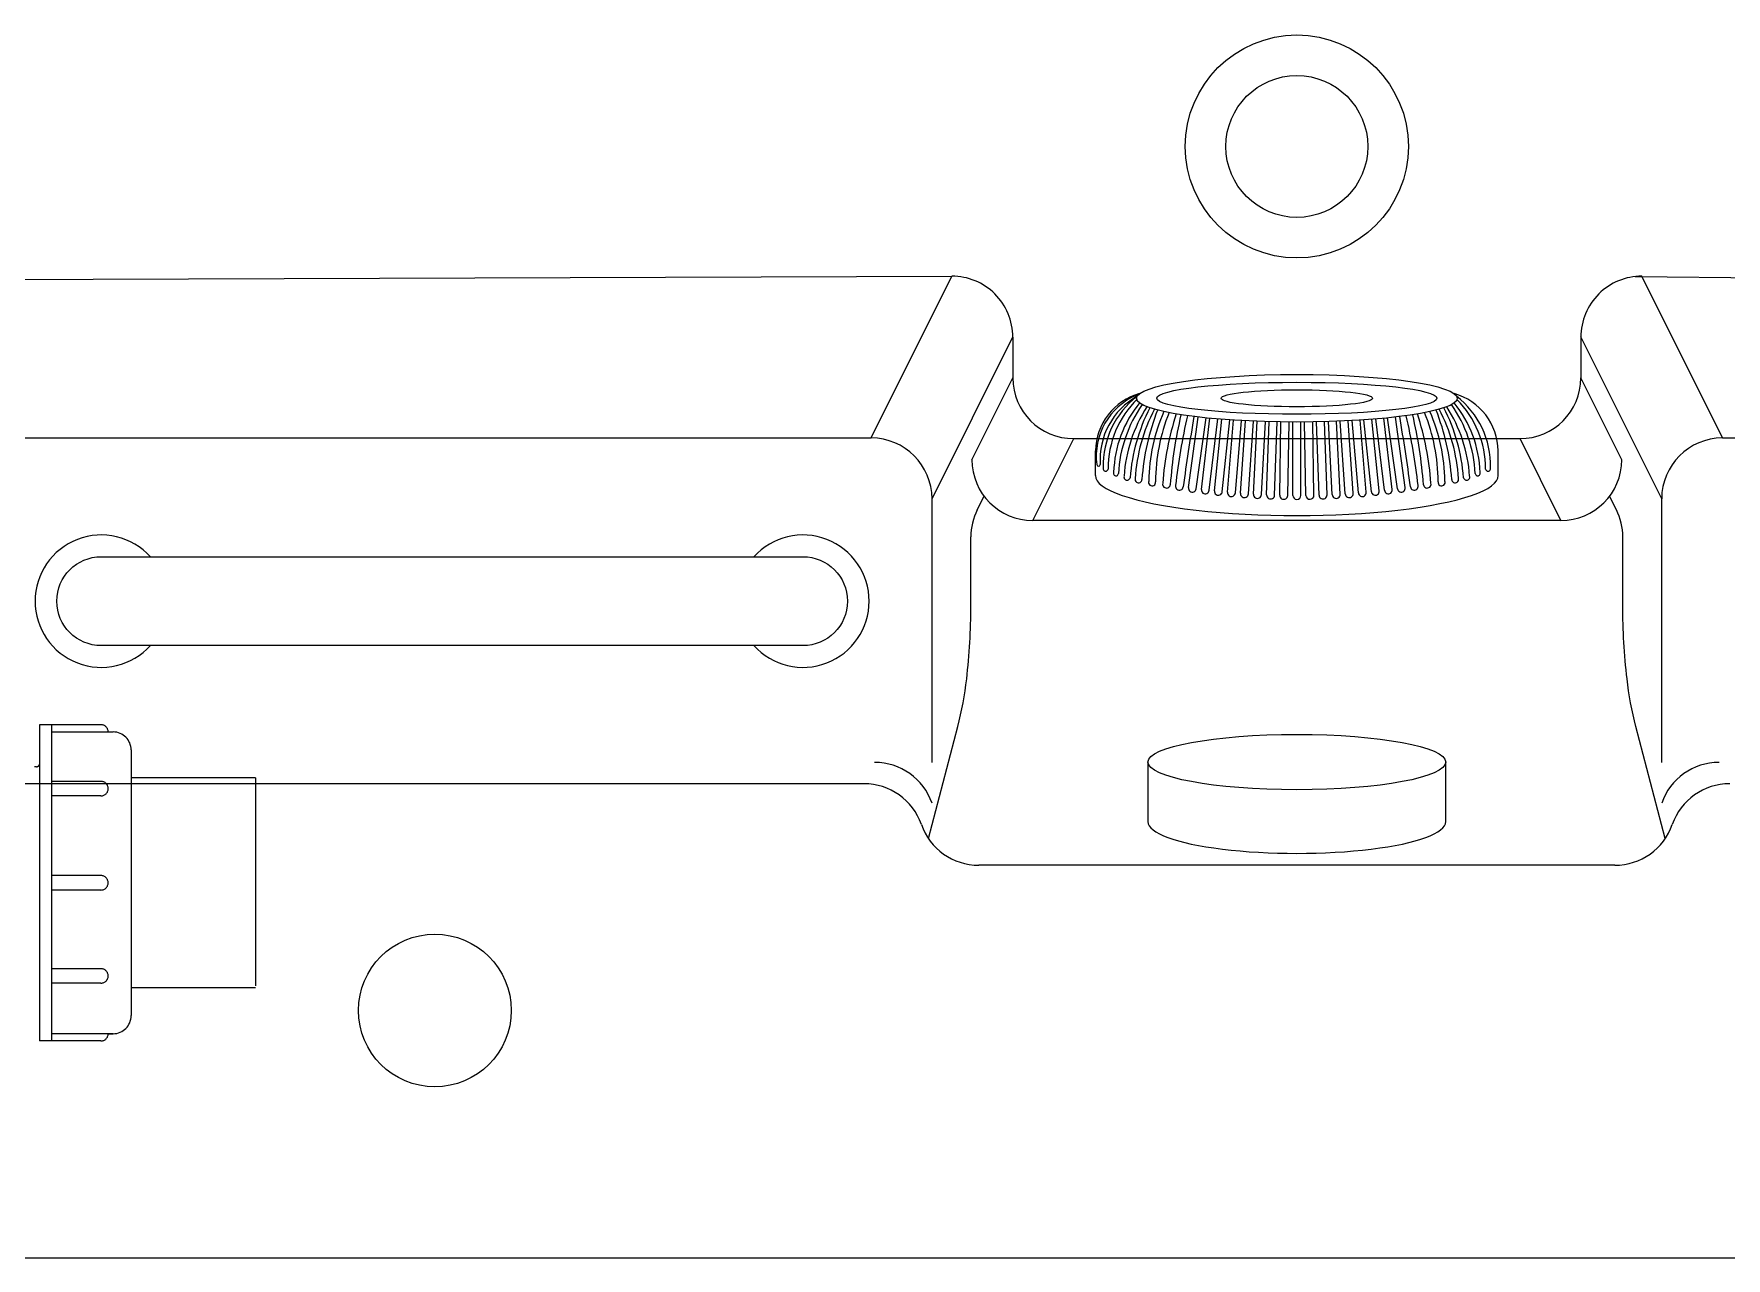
# Model space of a CAD drawing. Header units: millimetres. Extents: x -1255.9 to -1254.39, y 2261.4 to 2262.3.
# Drawn here: x -1255.2385 to -1254.8164, y 2261.3953 to 2261.7009 of the extents above; entities that cross this region are included whole.
import ezdxf

# ---------------------------------------------------------------- set-up
doc = ezdxf.new("R2010")
doc.units = ezdxf.units.MM
doc.header["$LTSCALE"] = 10
doc.linetypes.add('HIDDEN', pattern=[0.375, 0.25, -0.125])
doc.layers.add('jacuzzi', color=1, linetype='Continuous')

msp = doc.modelspace()

# ---------------------------------------------------------------- linework, layer by layer
at = {"layer": 'jacuzzi'}
for p, q in [((-1255.588038380339, 2261.638306424505), (-1255.009509436893, 2261.640380301194)), ((-1255.029610985708, 2261.600013026018), (-1255.009482748935, 2261.640380371519)), ((-1254.839053109957, 2261.640290981579), (-1254.657460743057, 2261.638306424505)), ((-1254.817253002221, 2261.600013026018), (-1254.837381238994, 2261.640380371519)), ((-1255.014430262817, 2261.584832303126), (-1254.994275367459, 2261.625253112641)), ((-1254.994275367459, 2261.625199672035), (-1254.994275367459, 2261.615029316071)), ((-1254.832433725113, 2261.584832303126), (-1254.852588620471, 2261.625253112641)), ((-1254.852588620471, 2261.625199672035), (-1254.852588620471, 2261.615029316071)), ((-1255.004470787554, 2261.594582316657), (-1254.994275367459, 2261.615029316071)), ((-1254.842393200375, 2261.594582316657), (-1254.852588620471, 2261.615029316071)), ((-1254.950440107149, 2261.587634917186), (-1254.948044338996, 2261.605234962626)), ((-1254.948529571012, 2261.587356570984), (-1254.946047420488, 2261.605017989665)), ((-1254.947208773767, 2261.587190590286), (-1254.945098344265, 2261.60492433838)), ((-1254.945283681464, 2261.586946851599), (-1254.943098334458, 2261.604745074679)), ((-1254.943970179482, 2261.586802900127), (-1254.942148620838, 2261.604667969982)), ((-1254.942031135691, 2261.5865938432), (-1254.940146904276, 2261.604521107596)), ((-1254.940725313847, 2261.586471964802), (-1254.939196838895, 2261.60445844267)), ((-1254.938772924451, 2261.586297653317), (-1254.937194394321, 2261.604340335268)), ((-1254.937475168327, 2261.586197885119), (-1254.93624400642, 2261.604290639888)), ((-1254.935510040226, 2261.586058372171), (-1254.934241543187, 2261.604198724966)), ((-1254.934220735992, 2261.585980744563), (-1254.933290707374, 2261.604160966958)), ((-1254.932243476922, 2261.585876072651), (-1254.931288745121, 2261.604093440649)), ((-1254.93096301122, 2261.585820609279), (-1254.930337247253, 2261.604066909867)), ((-1254.928974229566, 2261.585750810286), (-1254.928336166856, 2261.604022535683)), ((-1254.927702989394, 2261.585717528046), (-1254.927383749415, 2261.604006774151)), ((-1254.925703294003, 2261.585682623233), (-1254.925383828853, 2261.603984769408)), ((-1254.924431666591, 2261.585671532262), (-1254.924431666591, 2261.603979535114)), ((-1254.922432394609, 2261.585671532262), (-1254.922432394609, 2261.603979498739)), ((-1254.921160767197, 2261.585682623233), (-1254.921480231106, 2261.603984698333)), ((-1254.919161071806, 2261.585717528046), (-1254.919480309264, 2261.604006629731)), ((-1254.917889831634, 2261.585750810286), (-1254.918527888071, 2261.604022356045)), ((-1254.91590104998, 2261.585820609279), (-1254.916526805209, 2261.604066655076)), ((-1254.914620584278, 2261.585876072651), (-1254.915575300827, 2261.604093149622)), ((-1254.912643325208, 2261.585980744563), (-1254.913573334933, 2261.604160597629)), ((-1254.911354020974, 2261.586058372171), (-1254.912622489537, 2261.604198317741)), ((-1254.909388892873, 2261.586197885119), (-1254.910620021416, 2261.604290149583)), ((-1254.908091136749, 2261.586297653317), (-1254.909669620453, 2261.604339804609)), ((-1254.906138747353, 2261.586471964802), (-1254.907667169565, 2261.604457822046)), ((-1254.904832925509, 2261.5865938432), (-1254.906717087082, 2261.604520443095)), ((-1254.902893881718, 2261.586802900127), (-1254.904715362435, 2261.604667205713)), ((-1254.901580379736, 2261.586946851599), (-1254.903765626895, 2261.604744261492)), ((-1254.899655287433, 2261.587190590286), (-1254.901765606609, 2261.60492341132)), ((-1254.898334490188, 2261.587356570984), (-1254.900816502512, 2261.605017006328)), ((-1254.896423954051, 2261.587634917186), (-1254.898819569998, 2261.605233844476)), ((-1255.588038380339, 2261.600013026018), (-1255.029610985708, 2261.600013026018)), ((-1254.989290064662, 2261.579401593765), (-1254.979094644567, 2261.59984859318)), ((-1254.979094644567, 2261.59984859318), (-1254.867769343362, 2261.59984859318)), ((-1254.857573923267, 2261.579401593765), (-1254.867769343362, 2261.59984859318)), ((-1254.817253002221, 2261.600013026018), (-1254.657460743057, 2261.600013026018)), ((-1254.973682067235, 2261.590633823819), (-1254.973628563699, 2261.596764721851)), ((-1254.973681993967, 2261.590633823819), (-1254.97362849043, 2261.596764721851)), ((-1254.873181993965, 2261.590633823819), (-1254.873235497501, 2261.596764721851)), ((-1255.014430262817, 2261.519049170596), (-1255.014430262817, 2261.584832303126)), ((-1255.003139136209, 2261.582072231563), (-1255.001439650732, 2261.585480563757)), ((-1254.84372485172, 2261.582072231563), (-1254.845424337197, 2261.585480563757)), ((-1254.832433725113, 2261.519049170596), (-1254.832433725113, 2261.584832303126)), ((-1254.857573923267, 2261.579401593765), (-1254.989290064662, 2261.579401593765)), ((-1255.004734258884, 2261.558131155385), (-1255.004734258884, 2261.575298324691)), ((-1254.842129729045, 2261.558131155385), (-1254.842129729045, 2261.575298324691)), ((-1255.015330559329, 2261.50006263314), (-1255.008016775042, 2261.527972448624)), ((-1254.8315334286, 2261.50006263314), (-1254.838847212887, 2261.527972448624)), ((-1254.960567388722, 2261.519130818505), (-1254.960567388722, 2261.50426541144)), ((-1254.886296599207, 2261.50426541144), (-1254.886296599207, 2261.519130818505)), ((-1255.031414332909, 2261.513730643028), (-1255.601598555126, 2261.513730643028)), ((-1254.844113875374, 2261.493378186286), (-1255.002750112556, 2261.493378186286))]:
    msp.add_line(p, q, dxfattribs=at)
at = {"layer": 'jacuzzi', "linetype": 'HIDDEN'}
for p, q in [((-1255.237057878486, 2261.528446236444), (-1255.237057878486, 2261.44953966229)), ((-1255.234086388189, 2261.528446236444), (-1255.234086388189, 2261.44953966229)), ((-1255.234086388189, 2261.526645987473), (-1255.218687030144, 2261.526645987473)), ((-1255.214186407717, 2261.522192304606), (-1255.214186407717, 2261.455887473247)), ((-1255.214186407717, 2261.522145365047), (-1255.214186407717, 2261.455840533688)), ((-1255.23777591318, 2261.51796859809), (-1255.238283110427, 2261.51796859809)), ((-1255.18316640139, 2261.515212383576), (-1255.214186407717, 2261.515212383576)), ((-1255.18316640139, 2261.515165444017), (-1255.214186407717, 2261.515165444017)), ((-1255.18316640139, 2261.515212383576), (-1255.18316640139, 2261.46700137815)), ((-1255.18316640139, 2261.515165444017), (-1255.18316640139, 2261.463268884461)), ((-1255.18316640139, 2261.470686932279), (-1255.18316640139, 2261.46700137815)), ((-1255.18316640139, 2261.46700137815), (-1255.18316640139, 2261.463315824021)), ((-1255.18316640139, 2261.462773515158), (-1255.214186407717, 2261.462773515158)), ((-1255.219904275409, 2261.451339911261), (-1255.234086388189, 2261.451339911261)), ((-1255.219904275409, 2261.45138685082), (-1255.218687030144, 2261.45138685082)), ((-1255.219904275409, 2261.451339911261), (-1255.218687030144, 2261.451339911261))]:
    msp.add_line(p, q, dxfattribs=at)
at = {"layer": 'jacuzzi', "color": 3}
msp.add_lwpolyline([(-1255.888431993965, 2261.98306525105), (-1255.888431993965, 2262.280140281583, -0.414213562373095), (-1255.873251271073, 2262.295321004474), (-1254.403612716856, 2262.295321004474, -0.4142135623730952), (-1254.388431993965, 2262.280140281583), (-1254.388431993965, 2261.410501727366, -0.4142135623730951), (-1254.403612716856, 2261.395321004474), (-1255.873251271073, 2261.395321004474, -0.414213562373095), (-1255.888431993965, 2261.410501727366), (-1255.888431993965, 2261.783065251051)], format="xyb", dxfattribs=at)
at = {"layer": 'jacuzzi'}
msp.add_lwpolyline([(-1255.221627999494, 2261.570378764369), (-1255.046627999494, 2261.570378764369, -0.9999999999999999), (-1255.046627999494, 2261.548178764368), (-1255.221627999494, 2261.548178764368, -0.9999999999999999)], format="xyb", close=True, dxfattribs=at)
for points in [[(-1255.008016775042, 2261.527972448624, 0.03541451930859361), (-1255.005781848927, 2261.539882817861, 0.02868010163044735), (-1255.004734258884, 2261.558131155385)], [(-1254.838847212887, 2261.527972448624, -0.03541451930859362), (-1254.841082139003, 2261.539882817861, -0.02868010163044734), (-1254.842129729045, 2261.558131155385)]]:
    msp.add_lwpolyline(points, format="xyb", dxfattribs=at)
at = {"layer": 'jacuzzi', "linetype": 'HIDDEN'}
for points in [[(-1255.22170452438, 2261.528446236444), (-1255.237057878486, 2261.528446236444)], [(-1255.22170452438, 2261.514296621188), (-1255.234086388189, 2261.514296621188)], [(-1255.22170452438, 2261.510696123246), (-1255.234086388189, 2261.510696123246)], [(-1255.22170452438, 2261.490793198338), (-1255.234086388189, 2261.490793198338)], [(-1255.22170452438, 2261.487192700396), (-1255.234086388189, 2261.487192700396)], [(-1255.22170452438, 2261.467557815731), (-1255.234086388189, 2261.467557815731)], [(-1255.22170452438, 2261.463957317789), (-1255.234086388189, 2261.463957317789)], [(-1255.22170452438, 2261.44953966229), (-1255.237057878486, 2261.44953966229)]]:
    msp.add_lwpolyline(points, dxfattribs=at)
at = {"layer": 'jacuzzi'}
for centre, radius in [((-1254.923431993965, 2261.672752207638), 0.02782307853162616), ((-1254.923431993965, 2261.672752207638), 0.01770259660391545), ((-1255.138431993965, 2261.457140281583), 0.0190499999999998)]:
    msp.add_circle(centre, radius, dxfattribs=at)
for centre, radius, start, end in [((-1255.00945609035, 2261.625199672035), 0.01518072289156608, 0, 90.20134337971697), ((-1254.837407897579, 2261.625199672035), 0.01518072289156608, 89.79865662028305, 180), ((-1254.979094644567, 2261.615029316071), 0.01518072289156608, 180, 270), ((-1254.867769343362, 2261.615029316071), 0.01518072289156608, 270, 0), ((-1254.958629061584, 2261.596633823819), 0.01500000000032742, 105.4908648961935, 179.5000000000494), ((-1254.95693442356, 2261.595482919707), 0.01653390513466186, 113.122002969681, 187.413725998785), ((-1254.954393253132, 2261.594631670345), 0.0181087489387193, 119.4272999454003, 183.952226590555), ((-1254.949877068984, 2261.593194498636), 0.0218351074593168, 127.8314211297682, 181.6455678360673), ((-1254.888234926347, 2261.596633823819), 0.01500000000032742, 0.4999999999506282, 74.44718064560772), ((-1254.896986992216, 2261.593194498636), 0.0218351074593168, 358.3544321639326, 52.1082005268092), ((-1254.946195924981, 2261.592360707583), 0.02432685467534938, 134.3309302417263, 180.2321146441219), ((-1254.940309186846, 2261.590567736857), 0.02882365654880942, 140.6805415465933, 178.3251829663248), ((-1254.934778693469, 2261.589355121684), 0.0332073746069299, 145.1074632052449, 176.9796301213366), ((-1254.92956373451, 2261.587927900981), 0.03705488069114712, 147.5492120801564, 176.0417793956656), ((-1254.918026520689, 2261.586316424481), 0.04715344641711428, 153.2328289315989, 175.4084404788585), ((-1254.921164037249, 2261.587365897702), 0.04265756712197107, 152.3197780330984, 176.6528285841971), ((-1254.904130109438, 2261.585715875226), 0.0580684000936524, 158.5280271172601, 176.0921888251513), ((-1254.916409869738, 2261.588813914136), 0.04396845722029497, 156.1373309965003, 179.4440408260699), ((-1254.911318947617, 2261.58880981481), 0.04735528248353809, 158.2862808776919, 179.6439510001054), ((-1254.882609380705, 2261.583349507777), 0.07445963970936431, 162.2850864694206, 175.884770506538), ((-1254.844600482169, 2261.580442871282), 0.1106794442151532, 166.7499772534816, 175.9054715149409), ((-1255.002263579031, 2261.580442871282), 0.1106794442151532, 4.094528485059083, 13.2492424509929), ((-1254.964254680495, 2261.583349507777), 0.07445963970936431, 4.115229493462019, 17.71363893661247), ((-1254.935545113583, 2261.58880981481), 0.04735528248353809, 0.3560489998945995, 21.71139901182245), ((-1254.930454191462, 2261.588813914136), 0.04396845722029497, 0.5559591739300714, 23.85986118290664), ((-1254.942733951762, 2261.585715875226), 0.0580684000936524, 3.907811174848709, 21.46952141083707), ((-1254.925700023951, 2261.587365897702), 0.04265756712197107, 3.347171415802896, 27.67652213002317), ((-1254.928837540511, 2261.586316424481), 0.04715344641711428, 4.591559521141505, 26.76327805329363), ((-1254.91730032669, 2261.587927900981), 0.03705488069114712, 3.958220604334381, 32.44515759292306), ((-1254.912085367731, 2261.589355121684), 0.0332073746069299, 3.020369878663407, 34.88441217495921), ((-1254.906554874354, 2261.590567736857), 0.02882365654880942, 1.674817033675196, 39.12625860987878), ((-1254.900668136219, 2261.592360707583), 0.02432685467534938, 359.7678853558781, 45.07390580426625), ((-1254.808880465232, 2261.572590415984), 0.1456148870233148, 166.9086238294881, 173.8716269542639), ((-1254.495318735055, 2261.527149942598), 0.4604638618283322, 170.2207905784183, 172.4284140610978), ((-1255.351545326145, 2261.527149942598), 0.4604638618283322, 7.571585938902247, 9.779059000542997), ((-1255.037983595968, 2261.572590415984), 0.1456148870233148, 6.12837304573611, 13.09084515270607), ((-1255.029610985708, 2261.584832303126), 0.01518072289156608, 0, 90), ((-1254.817253002221, 2261.584832303126), 0.01518072289156608, 90, 180), ((-1254.989290064662, 2261.594582316657), 0.01518072289156608, 180, 270), ((-1254.972895402615, 2261.593389018727), 0.0004365000652234804, 185.1947203688359, 359.2796083851949), ((-1254.857573923267, 2261.594582316657), 0.01518072289156608, 270, 0), ((-1254.971132106581, 2261.592340449468), 0.0006145343938398975, 158.3204289771001, 352.680435149096), ((-1254.968549465103, 2261.591183144745), 0.0006145343938398975, 158.3204289771001, 352.680435149096), ((-1254.965786612916, 2261.590261132942), 0.0007768011670771943, 163.191464957663, 347.3604775754026), ((-1254.962916767784, 2261.589667380882), 0.0008532880738450881, 167.1948887387956, 0.3982921286014561), ((-1254.959543477237, 2261.588939064239), 0.0008856716741277392, 160.0987201930237, 10.73855023575417), ((-1254.887320583963, 2261.588939064239), 0.0008856716741277392, 169.2614497642458, 19.90127980697631), ((-1254.883947293416, 2261.589667380882), 0.0008532880738450881, 179.6017078713986, 12.80511126120442), ((-1254.881077448284, 2261.590261132942), 0.0007768011670771943, 192.6395224245974, 16.80853504233701), ((-1254.878314596097, 2261.591183144745), 0.0006145343938398975, 187.3195648509039, 21.67957102289987), ((-1254.875731954619, 2261.592340449468), 0.0006145343938398975, 187.3195648509039, 21.67957102289987), ((-1254.955946631917, 2261.588468425681), 0.0009571134572794578, 166.4345340145755, 352.6285265084068), ((-1254.952722909388, 2261.587934448455), 0.0009615884892832001, 167.9164389198554, 353.3370350518701), ((-1254.949490509569, 2261.587456822509), 0.0009661538587535761, 169.3777141546572, 354.044067707199), ((-1254.946250411287, 2261.587035677549), 0.0009708020395151741, 170.8179506742043, 354.7502375734864), ((-1254.943003594994, 2261.586671126631), 0.0009755254099283022, 172.2367823453364, 355.456131277515), ((-1254.939751042522, 2261.586363266174), 0.0009803162792688452, 173.6338856361643, 356.1623077017774), ((-1254.936493736826, 2261.586112175968), 0.000985166914336025, 175.0089790810101, 356.8692970065758), ((-1254.933232661744, 2261.585917919191), 0.0009900695660089874, 176.3618225469266, 357.577599924629), ((-1254.929968801749, 2261.585780542419), 0.0009950164954946542, 177.6922163187442, 358.287687320502), ((-1254.926703141698, 2261.585700075639), 0.001000000000021487, 179.0000000005639, 359.000000000564), ((-1254.923432394609, 2261.585671532262), 0.001000000000021487, 180, 0), ((-1254.920160919502, 2261.585700075639), 0.001000000000021487, 180.9999999994361, 0.9999999994360441), ((-1254.916895259451, 2261.585780542419), 0.0009950164954946542, 181.7123126794981, 2.307783681255807), ((-1254.913631399456, 2261.585917919191), 0.0009900695660089874, 182.422400075371, 3.638177453073456), ((-1254.910370324374, 2261.586112175968), 0.000985166914336025, 183.1307029934241, 4.991020918989888), ((-1254.907113018678, 2261.586363266174), 0.0009803162792688452, 183.8376922982226, 6.36611436383572), ((-1254.903860466206, 2261.586671126631), 0.0009755254099283022, 184.543868722485, 7.763217654663573), ((-1254.900613649913, 2261.587035677549), 0.0009708020395151741, 185.2497624265136, 9.182049325795722), ((-1254.897373551631, 2261.587456822509), 0.0009661538587535761, 185.9559322928009, 10.62228584534285), ((-1254.894141151812, 2261.587934448455), 0.0009615884892832001, 186.6629649481299, 12.08356108014458), ((-1254.890917429283, 2261.588468425681), 0.0009571134572794578, 187.3714734915932, 13.5654659854245), ((-1254.989553535992, 2261.575298324691), 0.01518072289156608, 153.4979302627515, 180), ((-1254.857310451937, 2261.575298324691), 0.01518072289156608, 0, 26.50206973724853), ((-1255.221627999494, 2261.559278764369), 0.01652762809398755, 42.19088441374283, 317.8091155862572), ((-1255.046627999494, 2261.559278764369), 0.01652762809398755, 222.1908844137428, 137.8091155862572), ((-1255.028762372993, 2261.503868447704), 0.01518072289156608, 19.24820978804536, 90), ((-1254.818101614936, 2261.503868447704), 0.01518072289156608, 90, 160.7517902119546), ((-1255.031414332909, 2261.498549920137), 0.01518072289156608, 19.24820978804536, 90), ((-1254.815449655021, 2261.498549920137), 0.01518072289156608, 90, 160.7517902119546), ((-1255.002750112556, 2261.508558909177), 0.01518072289156608, 199.2482097880454, 270), ((-1254.844113875374, 2261.508558909177), 0.01518072289156608, 270, 340.7517902119547)]:
    msp.add_arc(centre, radius, start, end, dxfattribs=at)
at = {"layer": 'jacuzzi', "linetype": 'HIDDEN'}
for centre, radius, start, end in [((-1255.22170452438, 2261.526645987473), 0.001800248970870526, 0, 90), ((-1255.218687030144, 2261.522145365047), 0.00450062242717657, 0, 90), ((-1255.23777591318, 2261.518711472124), 0.0007428740337965728, 270, 345.1417497095359), ((-1255.22170452438, 2261.512496372217), 0.001800248970870526, 270, 90), ((-1255.22170452438, 2261.488992949367), 0.001800248970870526, 270, 90), ((-1255.22170452438, 2261.46575756676), 0.001800248970870781, 270, 90), ((-1255.218687030144, 2261.455840533688), 0.00450062242717657, 270, 0), ((-1255.22170452438, 2261.451339911261), 0.001800248970870526, 270, 0)]:
    msp.add_arc(centre, radius, start, end, dxfattribs=at)
at = {"layer": 'jacuzzi'}
for centre, major_axis, ratio in [((-1254.923427128081, 2261.609913679215), (-0.04000000000087311, 9.796850830792862e-18), 0.1484004069373981), ((-1254.923427128081, 2261.609913679215), (-0.03492907612485384, 2.138718427782075e-18), 0.1143745729800755), ((-1254.923427128081, 2261.609913679215), (-0.01890456722249691, 1.157532656846598e-18), 0.112343880361296), ((-1254.923431993964, 2261.519130818505), (-0.0371353947573144, 2.273812018575471e-18), 0.186255241609695)]:
    msp.add_ellipse(centre, major_axis=major_axis, ratio=ratio, dxfattribs=at)
for centre, major_axis, ratio, start_param, end_param in [((-1254.923431993966, 2261.590633823819), (-0.05025000000109691, 1.230729385618355e-17), 0.1983072682036325, 6.281173958075647, 9.42823915993711), ((-1254.923431993964, 2261.50426541144), (0.03713539475731439, 0), 0.2131837287456352, 3.141592653589792, 6.283185307179586)]:
    msp.add_ellipse(centre, major_axis=major_axis, ratio=ratio, start_param=start_param, end_param=end_param, dxfattribs=at)

doc.saveas('drawing.dxf')
